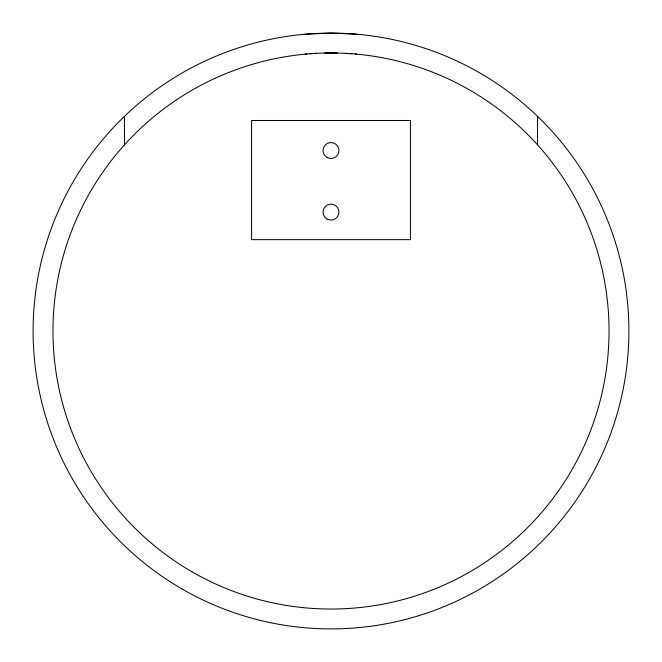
<?xml version="1.0" encoding="UTF-8"?>
<svg xmlns="http://www.w3.org/2000/svg" width="662" height="662" viewBox="0 0 662 662"><rect width="100%" height="100%" fill="white"/><g stroke="black" fill="none" stroke-linecap="round" stroke-linejoin="round"><path stroke-width="0.99" d="M305.182 54.16L306.82 54.011M305.182 34.217L331 33.1L356.818 34.217M310.081 53.746L316.577 53.332M324.628 53.034L337.372 53.034M345.423 53.332L351.919 53.746M355.18 54.011L356.818 54.16M537.544 116.33L537.544 144.862M124.456 116.33L124.456 144.862M410.44 120.484L251.56 120.484L251.56 239.644L410.44 239.644L410.44 120.484M327.028 218.981A7.944 7.944 0 0 0 338.944 212.105A7.944 7.944 0 0 0 327.028 205.22A7.944 7.944 0 0 0 327.028 218.981M327.028 157.415A7.944 7.944 0 0 0 338.944 150.539A7.944 7.944 0 0 0 327.028 143.654A7.944 7.944 0 0 0 327.028 157.415M182.05 588.99A297.9 297.9 0 0 0 628.9 331A297.9 297.9 0 0 0 182.05 73.01A297.9 297.9 0 0 0 182.05 588.99M191.98 571.786A278.04 278.04 0 0 0 609.04 331A278.04 278.04 0 0 0 191.98 90.214A278.04 278.04 0 0 0 191.98 571.786"/></g></svg>
